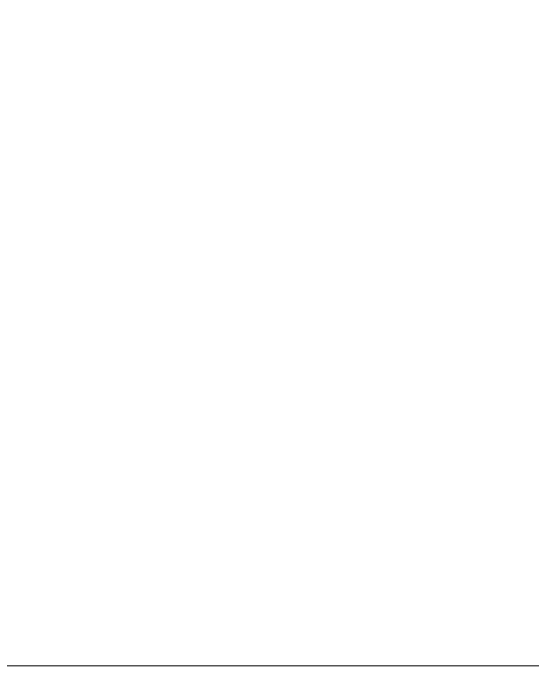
# Model space of a CAD drawing. Header units: millimetres. Extents: x -177800 to -26107, y -132450 to -18386.
# Drawn here: x -166011.993 to -166010.606, y -126392.373 to -126390.631 of the extents above; entities that cross this region are included whole.
import ezdxf

# ---------------------------------------------------------------- set-up
doc = ezdxf.new("R2010")
doc.units = ezdxf.units.MM
doc.layers.add('0-1', color=7, linetype='Continuous', lineweight=5)
doc.layers.add('A-_GENM----_M', color=6, linetype='Continuous', lineweight=9, true_color=0xff00ff)
doc.layers.add('A-_WALLPRTN_E-1', color=6, linetype='Continuous', lineweight=18, true_color=0xff00ff)

# ---------------------------------------------------------------- blocks, each defined once
blk = doc.blocks.new('IDA - Toilet Partition - Corner - 950Lx700Width-4450346-BLK 2 UPPER ROOF PLAN')
at = {"layer": 'A-_GENM----_M'}
for radius, start in [(20, 211.78572), (20, 211.81981), (20.5, 211.04371)]:
    blk.add_arc((900, 1793.5), radius, start, 270, dxfattribs=at)
blk = doc.blocks.new('1599_DB_A_BLK3_1STGD_R21_rvt-1-BLK 2 UPPER ROOF PLAN')
at = {"layer": 'A-_WALLPRTN_E-1'}
blk.add_line((-165986.3719, -126392.3735), (-167811.3719, -126392.3735), dxfattribs=at)
at = {"layer": 'A-_GENM----_M', "rotation": 269.9999999999996}
blk.add_blockref('IDA - Toilet Partition - Corner - 950Lx700Width-4450346-BLK 2 UPPER ROOF PLAN', (-167786.3719, -125492.3735), dxfattribs=at)

msp = doc.modelspace()

# ---------------------------------------------------------------- block references
at = {"layer": '0-1'}
msp.add_blockref('1599_DB_A_BLK3_1STGD_R21_rvt-1-BLK 2 UPPER ROOF PLAN', (0, 0), dxfattribs=at)

doc.saveas('drawing.dxf')
